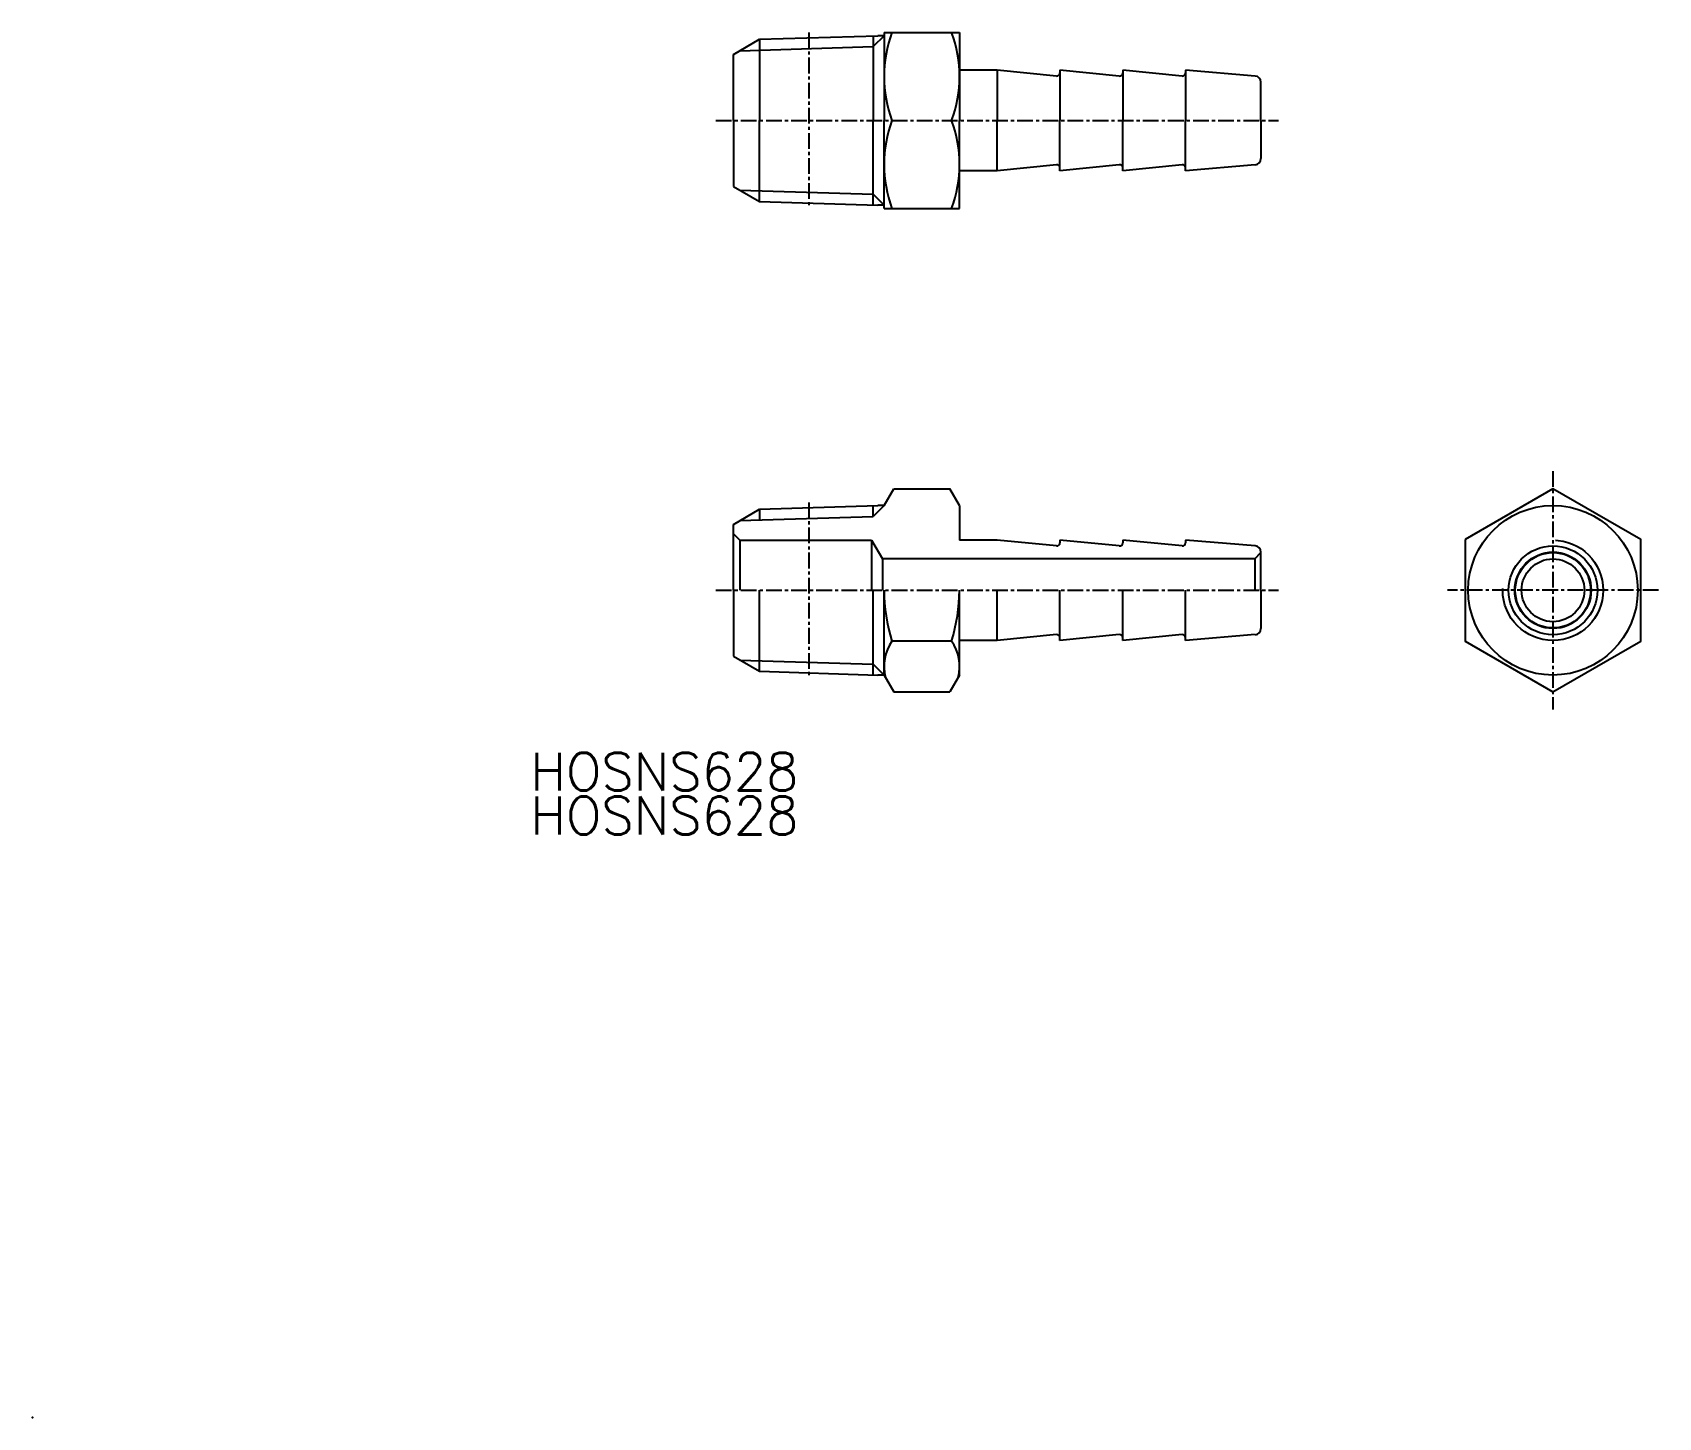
# Model space of a CAD drawing. Extents: x 0 to 129, y 0 to 110.
import ezdxf

# ---------------------------------------------------------------- set-up
doc = ezdxf.new("R2010")
doc.units = 0
doc.linetypes.add('CENTER', pattern=[2, 1.25, -0.25, 0.25, -0.25])
doc.linetypes.add('DASHED', pattern=[19.05, 12.7, -6.35])
doc.layers.get('0').update_dxf_attribs({"linetype": 'CONTINUOUS'})
doc.layers.add('CENTER', color=1, linetype='CENTER')
doc.styles.get("Standard").update_dxf_attribs({"font": 'txt.shx', "bigfont": '@extfont2.shx'})

msp = doc.modelspace()

# ---------------------------------------------------------------- linework, layer by layer
at = {"color": 7, "linetype": 'CONTINUOUS'}
for p, q in [((67.8, 110.27), (73.8, 110.27)), ((67.8, 110.27), (67.8, 103.27)), ((73.8, 110.27), (73.8, 103.27)), ((55.8, 108.52), (57.89, 109.73)), ((57.89, 109.73), (67.3, 110.02)), ((57.89, 109.73), (57.89, 103.27)), ((66.93, 110.01), (66.93, 103.27)), ((67.8, 110.02), (67.3, 110.02)), ((55.8, 103.27), (55.8, 108.52)), ((76.8, 107.27), (73.8, 107.27)), ((81.52, 106.8), (76.8, 107.27)), ((76.8, 107.27), (76.8, 103.27)), ((86.52, 106.8), (81.8, 107.27)), ((81.8, 107.27), (81.8, 103.27)), ((86.8, 107.27), (86.8, 103.27)), ((91.52, 106.8), (86.8, 107.27)), ((91.8, 107.27), (91.8, 103.27)), ((97.34, 106.81), (91.8, 107.27)), ((97.8, 103.27), (97.8, 106.31)), ((55.8, 103.27), (55.8, 98.02)), ((57.89, 96.82), (57.89, 103.27)), ((66.93, 96.53), (66.93, 103.27)), ((67.8, 96.27), (67.8, 103.27)), ((73.8, 96.27), (73.8, 103.27)), ((76.8, 99.27), (76.8, 103.27)), ((81.8, 99.27), (81.8, 103.27)), ((86.8, 99.27), (86.8, 103.27)), ((91.8, 99.27), (91.8, 103.27)), ((97.8, 103.27), (97.8, 100.23)), ((81.52, 99.74), (76.8, 99.27)), ((86.52, 99.74), (81.8, 99.27)), ((91.52, 99.74), (86.8, 99.27)), ((97.34, 99.73), (91.8, 99.27)), ((76.8, 99.27), (73.8, 99.27)), ((55.8, 98.02), (57.89, 96.82)), ((57.89, 96.82), (67.3, 96.52)), ((67.8, 96.52), (67.3, 96.52)), ((67.8, 96.27), (73.8, 96.27)), ((67.8, 72.61), (68.57, 73.95)), ((68.57, 73.95), (73.03, 73.95)), ((73.8, 72.61), (73.03, 73.95)), ((57.89, 72.32), (67.3, 72.61)), ((66.93, 71.75), (66.93, 72.6)), ((67.8, 72.61), (67.3, 72.61)), ((73.8, 72.61), (73.8, 69.86)), ((55.8, 71.11), (57.89, 72.32)), ((57.89, 72.32), (57.89, 71.46)), ((55.8, 65.86), (55.8, 71.11)), ((56.3, 69.86), (55.8, 70.36)), ((56.3, 69.86), (66.8, 69.86)), ((56.3, 69.86), (56.3, 65.86)), ((66.8, 69.86), (67.67, 68.36)), ((66.8, 69.86), (66.8, 65.86)), ((76.8, 69.86), (73.8, 69.86)), ((81.52, 69.39), (76.8, 69.86)), ((81.8, 69.86), (81.8, 69.64)), ((86.52, 69.39), (81.8, 69.86)), ((91.52, 69.39), (86.8, 69.86)), ((86.8, 69.86), (86.8, 69.64)), ((97.34, 69.4), (91.8, 69.86)), ((91.8, 69.86), (91.8, 69.64)), ((97.3, 68.36), (97.8, 68.86)), ((97.8, 65.86), (97.8, 68.9)), ((97.3, 68.36), (67.67, 68.36)), ((67.67, 68.36), (67.67, 65.86)), ((97.3, 68.36), (97.3, 65.86)), ((55.8, 65.86), (55.8, 60.61)), ((57.89, 59.41), (57.89, 65.86)), ((66.93, 59.13), (66.93, 65.86)), ((67.8, 59.11), (67.8, 65.86)), ((73.8, 59.11), (73.8, 65.86)), ((76.8, 61.86), (76.8, 65.86)), ((81.8, 61.86), (81.8, 65.86)), ((86.8, 61.86), (86.8, 65.86)), ((91.8, 61.86), (91.8, 65.86)), ((97.8, 65.86), (97.8, 62.82)), ((81.52, 62.34), (76.8, 61.86)), ((86.52, 62.34), (81.8, 61.86)), ((91.52, 62.34), (86.8, 61.86)), ((97.34, 62.33), (91.8, 61.86)), ((73.17, 61.82), (68.42, 61.82)), ((76.8, 61.86), (73.8, 61.86)), ((55.8, 60.61), (57.89, 59.41)), ((57.89, 59.41), (67.3, 59.11)), ((67.8, 59.11), (67.3, 59.11)), ((67.8, 59.11), (68.57, 57.78)), ((73.8, 59.11), (73.03, 57.78)), ((68.57, 57.78), (73.03, 57.78))]:
    msp.add_line(p, q, dxfattribs=at)
at = {"color": 3, "linetype": 'CONTINUOUS'}
for p, q in [((56.32, 108.82), (66.93, 109.15)), ((67.8, 110.02), (66.93, 109.15)), ((56.32, 97.72), (66.93, 97.39)), ((67.8, 96.52), (66.93, 97.39)), ((67.8, 72.61), (66.93, 71.75)), ((56.32, 71.41), (66.93, 71.75)), ((56.32, 60.31), (66.93, 59.98)), ((67.8, 59.11), (66.93, 59.98))]:
    msp.add_line(p, q, dxfattribs=at)
at = {"color": 7, "linetype": 'CONTINUOUS'}
msp.add_lwpolyline([(114.05, 69.91), (114.05, 61.82), (121.05, 57.78), (128.05, 61.82), (128.05, 69.91), (121.05, 73.95)], close=True, dxfattribs=at)
for radius in [6.75, 3.54, 3.04, 3, 2.5]:
    msp.add_circle((121.05, 65.86), radius, dxfattribs=at)
at = {"color": 3, "linetype": 'DASHED'}
msp.add_circle((121.05, 65.86), 4, dxfattribs=at)
at = {"color": 7, "linetype": 'CONTINUOUS'}
for centre, radius, start, end in [((77.91, 106.77), 10.11, 159.7438, 200.2562), ((63.69, 106.77), 10.11, 339.7438, 20.2562), ((81.55, 107.05), 0.25, 264.2894, 0), ((86.55, 107.05), 0.25, 264.2894, 0), ((91.55, 107.05), 0.25, 264.2894, 0), ((97.3, 106.31), 0.5, 0, 85.2364), ((77.91, 99.77), 10.11, 159.7438, 200.2562), ((63.69, 99.77), 10.11, 339.7438, 20.2562), ((81.55, 99.5), 0.25, 0, 95.7106), ((86.55, 99.5), 0.25, 0, 95.7106), ((91.55, 99.5), 0.25, 0, 95.7106), ((97.3, 100.23), 0.5, 274.7636, 0), ((81.55, 69.64), 0.25, 264.2894, 0), ((86.55, 69.64), 0.25, 264.2894, 0), ((91.55, 69.64), 0.25, 264.2894, 0), ((97.3, 68.9), 0.5, 0, 85.2364), ((81.17, 65.86), 13.37, 180, 197.588), ((60.42, 65.86), 13.37, 342.412, 0), ((81.55, 62.09), 0.25, 0, 95.7106), ((86.55, 62.09), 0.25, 0, 95.7106), ((91.55, 62.09), 0.25, 0, 95.7106), ((97.3, 62.82), 0.5, 274.7636, 0), ((71.38, 59.8), 3.58, 145.6158, 194.1835), ((70.22, 59.8), 3.58, 345.8165, 34.3842)]:
    msp.add_arc(centre, radius, start, end, dxfattribs=at)
msp.add_point((0, 0))
at = {"layer": 'CENTER', "color": 1, "linetype": 'CENTER'}
for p, q in [((61.81, 110.27), (61.81, 96.27)), ((54.4, 103.27), (99.2, 103.27)), ((121.05, 75.34), (121.05, 56.38)), ((61.81, 72.86), (61.81, 58.86)), ((54.4, 65.86), (99.2, 65.86)), ((129.45, 65.86), (112.66, 65.86))]:
    msp.add_line(p, q, dxfattribs=at)

# ---------------------------------------------------------------- texts
at = {"color": 7, "linetype": 'CONTINUOUS'}
for p in [(39.64, 49.93), (39.64, 46.43)]:
    msp.add_text('HOSNS628', height=3, dxfattribs=at).set_placement(p)

doc.saveas('drawing.dxf')
